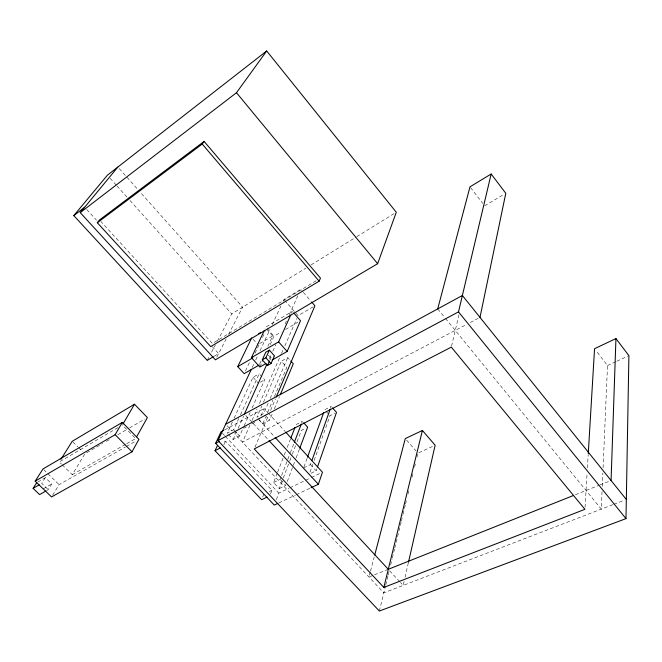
<?xml version="1.0" encoding="UTF-8"?>
<svg xmlns="http://www.w3.org/2000/svg" width="662" height="662" viewBox="0 0 662 662"><rect width="100%" height="100%" fill="white"/><g stroke="black" fill="none" stroke-linecap="round" stroke-linejoin="round"><path stroke-width="0.5" stroke-dasharray="3.31 2.48" d="M602.056 491.568L601.295 509.128L445.509 318.455M602.279 486.396L602.859 472.974M603.082 467.802L607.509 365.54L595.792 350.314M585.043 507.332L587.103 473.007M587.409 467.877L588.212 454.521M404.118 581.36L403.199 585.398L400.485 582.469M405.036 577.33L408.487 562.203M451.55 346.143L459.047 314.318M379.367 611.034L385.524 585.87M385.764 584.877L387.965 575.899M388.205 574.897L389.182 570.909M390.646 564.918L392.111 558.935M392.359 557.934L394.552 548.955M394.792 547.954L398.698 531.991M398.946 530.99L401.139 522.012M401.387 521.011L402.852 515.028M403.092 514.026L405.285 505.048M405.533 504.047L406.509 500.058M407.974 494.067L408.95 490.079M412.12 477.103L413.096 473.115M414.561 467.124L415.537 463.135M417.002 457.144L417.73 454.157M370.265 572.034L368.957 577.007L373.558 575.179M370.521 571.033L374.179 557.098M311.041 473.256L316.171 470.781L316.85 468.837M310.015 472.13L312.77 464.352M314.152 460.454L329.999 415.703L334.881 413.204M303.618 467.893L310.453 464.558L311.148 462.622M330.503 408.338L331.199 406.394L324.694 409.77L323.991 411.706M303.966 466.925L307.482 457.235M287.267 481.572L292.985 466.296M293.34 465.345L295.848 458.667M296.204 457.707L299.423 449.117M276.368 499.562L278.81 493.124L289.029 488.233M277.279 473.032L273.588 482.524L279.256 488.556L282.881 479.023M283.245 478.063L289.41 461.853M289.774 460.901L291.95 455.175M292.306 454.223L295.575 445.642M297.023 441.827L301.375 430.383L305.852 428.091M273.588 482.524L280.158 479.321L281.251 476.474M281.615 475.523L287.44 460.313M287.805 459.362L289.989 453.66M290.353 452.709L293.986 443.201M301.632 423.241L302.36 421.338L296.096 424.59M270.51 493.968L271.925 490.319L225.51 441.165L222.837 442.588M277.643 472.08L283.924 455.928M284.288 454.984L285.769 451.186M287.242 447.38L290.56 438.832M262.723 496.972L263.799 494.241M258.213 418.698L262.839 423.705L269.616 420.113L272.769 412.608M274.349 408.851L279.48 396.646M255.035 447.073L268.565 415.157M270.576 410.399L275.417 398.987M262.839 423.705L265.636 417.134M267.638 412.443L272.835 400.245M274.44 396.497L286.836 367.402L281.325 361.237L287.763 357.596L289.608 359.656M268.151 403.183L263.658 413.634L256.897 417.267L261.78 406.063M270.195 398.433L287.763 357.596M261.01 415.637L264.072 408.545L267.547 412.335M263.41 402.322L281.325 361.237M249.963 425.169L242.491 442.158L466.743 324.355M252.04 420.453L257.022 409.124M259.512 403.464L281.102 354.385M281.515 353.442L283.179 349.668M284.842 345.895L296.882 318.53M228.514 434.603L233.107 439.485L239.611 436.035L243.79 426.659M244.204 425.724L250.062 412.6M252.148 407.908L264.692 379.789L262.64 377.522M291.52 313.2L292.347 311.355L265.901 327.078L265.023 328.931M269.393 358.721L271.081 354.973M272.777 351.224L275.74 344.662M285.057 324.032L287.176 319.349M289.294 314.657L298.19 294.971M233.107 439.485L236.491 431.988M238.179 428.24L243.682 416.059M269.724 360.451L270.882 357.894L274.457 355.85M232.37 422.017L227.207 433.213L233.703 429.721L238.8 418.525M240.505 414.793L259.214 373.74L261.953 376.769M223.888 444.69L225.51 441.165M259.876 367.021L262.442 361.419M270.154 344.612L274.01 336.205L281.077 332.067M234.091 418.285L253.016 377.249L259.214 373.74M259.711 364.05L261.44 360.302M267.903 346.259L272.645 335.965L267.167 329.792M252.222 367.435L253.96 363.711M255.706 359.987L257.444 356.264M260.058 350.678L270.063 329.271M272.239 324.62L280.945 306.001M283.121 301.351L283.99 299.489L300.73 289.352L302.666 291.594M255.052 353.218L259.446 343.909M262.524 337.397L265.164 331.811M245.445 370.91L250.17 360.931M216.788 357.166L226.139 339.052M228.489 334.5L242.59 307.185L140.476 192.46M207.264 360.385L209.655 355.833M211.575 352.184L215.407 344.894M217.318 341.253L231.692 313.912L305.827 268.135M62.17 464.774L72.257 474.671L84.86 453.842L102.726 443.482M52.637 495.184L59.092 484.634L125.474 446.974M46.514 490.666L48.243 489.681L51.793 483.972L45.314 477.683L36.716 482.656M45.314 477.683L41.723 483.376L48.243 489.681M311.09 264.874L355.891 237.211M356.768 236.673L395.413 212.808M316.08 280.754L212.394 343.504L100.881 221.489M214.248 356.222L218.617 353.624L212.337 346.764M313.151 306.837L298.123 315.691L283.99 299.489M484.592 205.799L504.022 194.347M259.636 343.578L272.645 335.965M285.488 329.486L297.859 322.245M117.944 427.627L59.29 461.944L61.45 464.062M106.301 441.413L109.875 439.336M117.91 434.677L128.635 428.463M129.529 427.942L144.713 419.137M43.179 488.887L51.793 483.972M72.257 474.671L125.83 444.169M126.723 443.664L135.652 438.575L122.387 425.029M126.376 446.461L135.346 441.372M260.265 382.272L264.692 379.789M224.608 429.87L264.072 408.545M234.654 433.13L236.458 432.162M243.707 428.289L246.421 426.841M251.85 423.937L255.474 422M470.277 322.502L478.221 318.331M269.211 491.626L271.925 490.319M279.256 488.556L285.835 485.387L280.158 479.321M289.956 487.786L310.395 478.014M311.322 477.567L320.615 473.123M278.868 502.913L295.401 495.11M296.319 494.679L310.097 488.175M418.88 452.742L433.337 446.056M607.509 365.54L615.875 361.667M616.81 361.237L628.9 355.643M374.477 574.806L388.288 569.303M575.493 494.688L599.027 485.304M599.954 484.932L611.076 480.504M612.846 504.676L383.819 592.862L234.787 433.933M613.806 504.303L624.407 500.224M43.717 469.672L59.092 484.634M72.944 441.993L77.851 446.875M78.546 447.57L82.75 451.749M222.432 433.304L224.542 435.546M225.254 436.291L278.81 493.124M233.703 429.721L239.611 436.035M227.074 425.716L231.981 430.945M245.759 415.496L252.52 422.786M253.19 423.514L268.325 439.841M389.645 570.768L399.807 581.741M259.09 420.064L274.432 436.688M268.242 413.096L284.933 431.293M264.982 415.074L269.616 420.113M310.453 464.558L316.171 470.781M86.763 209.54L96.528 220.206M253.016 377.249L258.486 383.265M110.115 178.293L116.297 185.195M116.984 185.956L127.286 197.45M130.033 200.52L231.692 313.912M268.333 355.047L270.882 357.894M253.124 339.267L257.907 344.596M326.018 411.251L329.999 415.703M119.234 168.587L137.737 189.382M267.249 328.6L274.01 336.205M406.617 440.122L415.968 450.855M303.312 292.339L311.049 301.309M437.706 308.906L444.856 317.661M470.608 187.619L482.772 203.424"/><path stroke-width="0.99" d="M251.353 369.297L218.005 440.619L379.367 611.034L625.987 518.627L628.9 355.643L615.941 338.555L594.559 348.709L588.27 453.495M611.076 480.504L615.941 338.555M479.991 317.396L505.793 193.304L491.163 174.007L469.995 186.825L437.706 308.906M408.487 562.203L435.141 445.22L422.414 430.457L405.276 438.592L374.7 555.104M218.005 440.619L458.501 311.876L491.163 174.007M383.836 587.426L584.927 509.318L451.318 347.128L254.249 448.919L383.836 587.426L422.414 430.457M311.016 487.745L318.364 484.278L322.468 472.229L285.628 432.046M317.528 466.884L336.511 412.368L332.523 407.891M311.835 460.678L330.156 409.306M307.482 457.235L323.644 412.674M117.861 167.047L80.226 212.634L215.415 359.822L377.638 263.691L396.29 212.262L266.703 50.966L107.368 175.231L73.805 215.605L207.264 360.385L213.371 356.744M299.778 448.166L307.648 427.172L303.684 422.795M294.35 442.257L301.268 424.193M290.932 437.888L294.995 427.437M280.266 394.767L293.283 363.794L290.833 361.038M276.22 397.092L314.913 305.803L311.694 302.062M319.15 281.16L320.474 278.098L204.119 141.42L99.49 219.966L97.314 222.722L210.748 346.607L319.15 281.16L202.224 144.059L204.119 141.42M272.19 360.004L287.142 351.472L300.507 320.698L293.713 312.911M271.023 363.521L274.457 355.85L269.36 350.148L265.785 352.209L262.268 359.847L267.423 365.565L271.023 363.521L265.867 357.786L269.36 350.148M266.033 363.512L259.876 367.021L251.411 357.654L278.619 341.882L290.684 315.054M244.402 414.031L266.852 364.348M267.423 365.565L269.343 361.303M267.084 497.096L261.647 499.702L215.018 450.723L217.484 445.435M277.949 503.352L274.275 505.081L215.638 443.283L221.025 431.806L223.715 430.35M251.411 357.654L264.146 330.785M259.281 364.985L244.154 373.633L237.749 366.616L251.759 337.744M132.011 451.798L138.929 439.336L122.346 422.373L42.98 468.961L35.185 481.142L51.553 496.947L132.011 451.798L115.147 434.686L122.346 422.373M136.629 436.829L147.394 417.581L134.502 404.234L72.241 441.289L60.912 459.362M122.892 424.16L134.502 404.234M45.653 491.154L39.604 494.597L33.1 488.341L36.716 482.656M80.226 212.634L236.483 92.721L266.703 50.966M73.805 215.605L84.67 207.247M97.314 222.722L202.224 144.059M258.685 333.64L260.423 332.614M35.185 481.142L115.147 434.686M237.749 366.616L252.851 357.869M33.1 488.341L39.132 484.865M262.268 359.847L265.867 357.786M225.676 424.218L462.382 295.492L626.326 499.487M215.638 443.283L219.263 441.347M215.018 450.723L220.396 447.884M573.573 495.449L388.288 569.303L269.02 440.602M275.135 437.441L318.364 484.278M278.619 341.882L287.142 351.472M236.483 92.721L377.638 263.691M458.501 311.876L625.987 518.627"/></g></svg>
